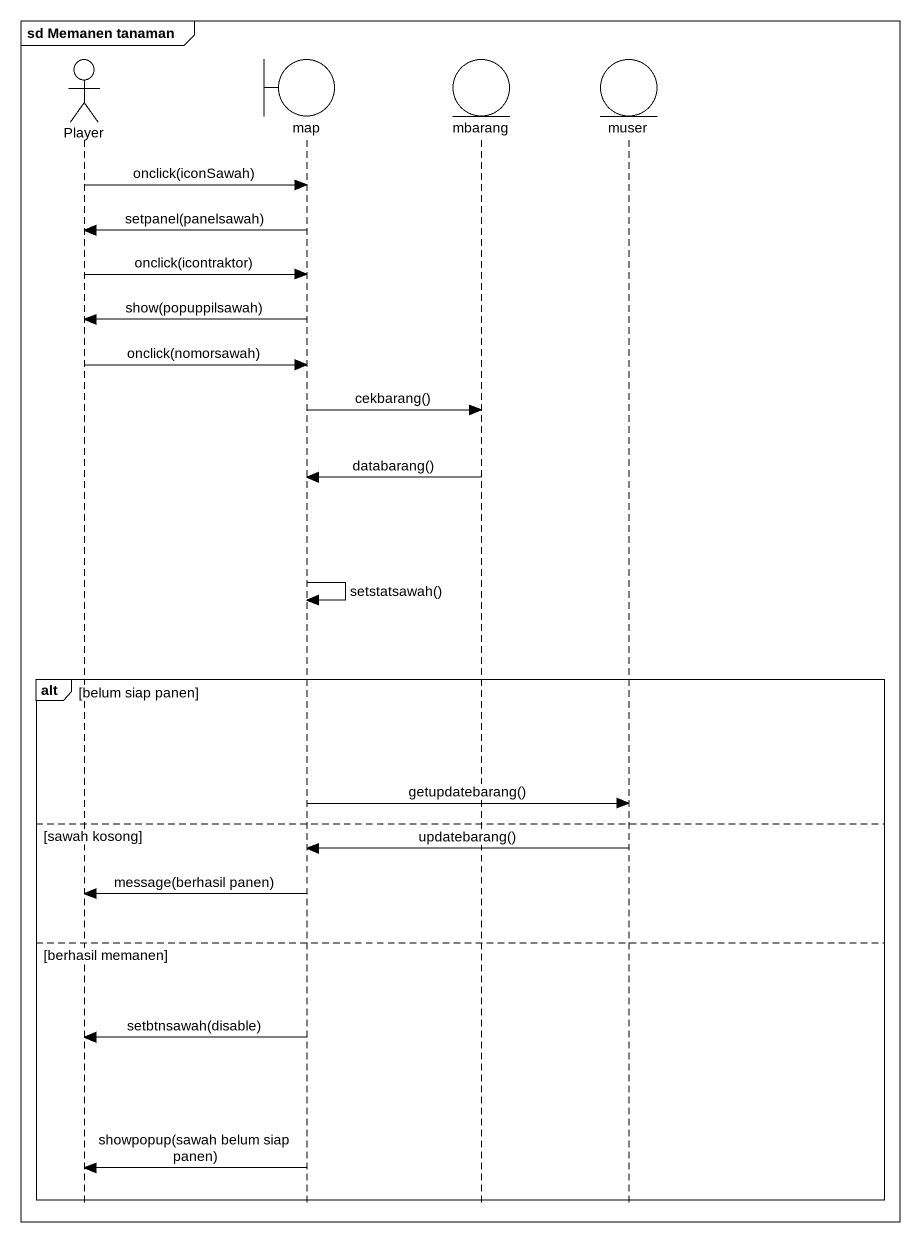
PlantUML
@startuml
mainframe sd Memanen tanaman
hide footbox
actor Player
boundary "map" as map_
entity mbarang
entity muser

Player -> map_ : onclick(iconSawah)
map_ -> Player : setpanel(panelsawah)
Player -> map_ : onclick(icontraktor)
map_ -> Player : show(popuppilsawah)
Player -> map_ : onclick(nomorsawah)
map_ -> mbarang : cekbarang()
mbarang -> map_ : databarang()
map_ -> map_ : setstatsawah()
alt belum siap panen
  map_ -> muser : getupdatebarang()
else sawah kosong
  muser -> map_ : updatebarang()
  map_ -> Player : message(berhasil panen)
else berhasil memanen
  map_ -> Player : setbtnsawah(disable)
  map_ -> Player : showpopup(sawah belum siap panen)
end
@enduml
